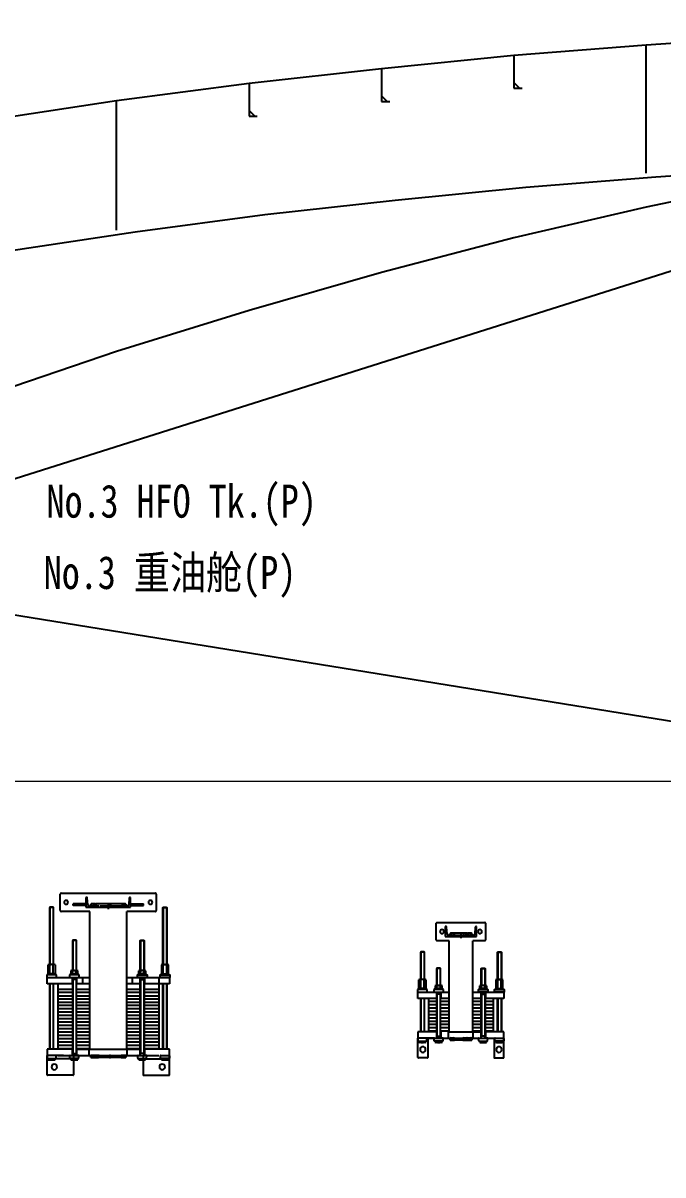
# Model space of a CAD drawing. Header units: millimetres. Extents: x -1838618 to -1600818, y -1770412 to -1553248.
# Drawn here: x -1806411 to -1802545, y -1678324 to -1671363 of the extents above; entities that cross this region are included whole.
import ezdxf

# ---------------------------------------------------------------- set-up
doc = ezdxf.new("R2010")
doc.units = ezdxf.units.MM
doc.header["$LTSCALE"] = 100
doc.linetypes.add('ACAD_ISO04W100', pattern=[30, 24, -3, 0, -3])
doc.linetypes.add('DASHED', pattern=[0.75, 0.5, -0.25])
for name, color, linetype in [('11', 7, 'Continuous'), ('401texte', 4, 'Continuous'), ('412equipment', 6, 'Continuous')]:
    doc.layers.add(name, color=color, linetype=linetype)
doc.styles.add('ROMANT', font='', dxfattribs={"width": 0.8})
doc.styles.get('ROMANT').set_extended_font_data('SimSun')

# ---------------------------------------------------------------- blocks, each defined once
blk = doc.blocks.new('M15-MFM8')
at = {"color": 9, "linetype": 'Continuous'}
for p, q in [((1630, 352.6), (1631.9, 354.5)), ((1630, 332.4), (1630, 352.6)), ((1630, 352.6), (1977.7, 352.6)), ((1631.9, 330.5), (1631.9, 354.5)), ((1631.9, 354.5), (1977.7, 354.5)), ((2093, 354.5), (2488, 354.5)), ((2093, 352.6), (2488, 352.6)), ((1631.9, 330.5), (1630, 332.4)), ((1630, 332.4), (1977.7, 332.4)), ((1977.7, 330.5), (1631.9, 330.5)), ((2093, 332.4), (2488, 332.4)), ((2488, 330.5), (2093, 330.5)), ((1830, 215.1), (1831.9, 217)), ((1830, 194.9), (1830, 215.1)), ((1830, 215.1), (2013.7, 215.1)), ((1831.9, 193), (1831.9, 217)), ((1831.9, 217), (2013.7, 217)), ((2066.7, 217), (2514, 217)), ((2066.7, 215.1), (2514, 215.1)), ((1830, 194.9), (2013.7, 194.9)), ((1831.9, 193), (1830, 194.9)), ((2013.7, 193), (1831.9, 193)), ((2066.7, 194.9), (2514, 194.9)), ((2514, 193), (2066.7, 193)), ((1831.9, -193), (1830, -194.9)), ((1830, -194.9), (2013.7, -194.9)), ((1830, -194.9), (1830, -215.1)), ((1831.9, -193), (1831.9, -217)), ((2013.7, -193), (1831.9, -193)), ((2514, -193), (2066.7, -193)), ((2066.7, -194.9), (2514, -194.9)), ((1830, -215.1), (2013.7, -215.1)), ((1830, -215.1), (1831.9, -217)), ((1831.9, -217), (2013.7, -217)), ((2066.7, -215.1), (2514, -215.1)), ((2066.7, -217), (2514, -217)), ((1631.9, -330.5), (1630, -332.4)), ((1630, -332.4), (1977.7, -332.4)), ((1630, -332.4), (1630, -352.6)), ((1977.7, -330.5), (1631.9, -330.5)), ((1631.9, -330.5), (1631.9, -354.5)), ((2488, -330.5), (2093, -330.5)), ((2093, -332.4), (2488, -332.4)), ((1630, -352.6), (1977.7, -352.6)), ((1630, -352.6), (1631.9, -354.5)), ((1631.9, -354.5), (1977.7, -354.5)), ((2093, -352.6), (2488, -352.6)), ((2093, -354.5), (2488, -354.5))]:
    blk.add_line(p, q, dxfattribs=at)
at = {"color": 9}
for p, q in [((1977.7, 326.9), (1977.7, 358.1)), ((2031.3, 363.3), (1979.1, 363.3)), ((2031.3, 352.9), (1979.1, 352.9)), ((2032.7, 320.5), (2032.7, 364.5)), ((2032.7, 364.5), (2036.7, 364.5)), ((2032.7, 326.9), (2032.7, 358.1)), ((2036.7, 369.5), (2038.7, 371.5)), ((2036.7, 315.5), (2036.7, 369.5)), ((2036.7, 320.5), (2036.7, 364.5)), ((2038.7, 313.5), (2038.7, 371.5)), ((2038.7, 371.5), (2054.4, 371.5)), ((2054.4, 371.5), (2054.4, 368.5)), ((2054.4, 368.5), (2054.7, 368.5)), ((2054.7, 111.5), (2054.7, 370)), ((2054.7, 370), (2093, 370)), ((2054.7, 368.5), (2054.7, 316.5)), ((2093, 370), (2093, 217)), ((2526, 370), (2488, 370)), ((2488, 370), (2488, 217)), ((2643, 370), (2526, 370)), ((2526, 317.1), (2526, 367.9)), ((2528.1, 369.9), (2542.6, 369.2)), ((2544.5, 367.2), (2544.5, 317.8)), ((2544.5, 363.3), (2552.1, 363.3)), ((2544.5, 352.9), (2552.1, 352.9)), ((2553.5, 326.9), (2553.5, 358.1)), ((2646, 213), (2646, 367)), ((1546, -70), (1546, 285)), ((1551, 290), (1651, 290)), ((1656, 285), (1656, 111.5)), ((2031.3, 332.1), (1979.1, 332.1)), ((1979.1, 321.7), (2031.3, 321.7)), ((2036.7, 320.5), (2032.7, 320.5)), ((2038.7, 313.5), (2036.7, 315.5)), ((2054.4, 313.5), (2038.7, 313.5)), ((2054.7, 316.5), (2054.4, 316.5)), ((2054.4, 316.5), (2054.4, 313.5)), ((2054.7, 305), (2488, 305)), ((2185.4, 305), (2185.4, 217)), ((2205.4, 305), (2205.4, 217)), ((2205.4, 305), (2205.4, 217)), ((2225.4, 305), (2225.4, 217)), ((2225.4, 305), (2225.4, 217)), ((2245.4, 305), (2245.4, 217)), ((2265.4, 305), (2265.4, 217)), ((2285.4, 305), (2285.4, 217)), ((2305.4, 305), (2305.4, 217)), ((2325.4, 305), (2325.4, 217)), ((2345.4, 305), (2345.4, 217)), ((2365.4, 305), (2365.4, 217)), ((2385.4, 305), (2385.4, 217)), ((2405.4, 305), (2405.4, 217)), ((2425.4, 305), (2425.4, 217)), ((2445.4, 305), (2445.4, 217)), ((2465.4, 305), (2465.4, 217)), ((2485.4, 305), (2485.4, 217)), ((2526, -305), (2526, 305)), ((2542.6, 315.8), (2528.1, 315.1)), ((2544.5, 332.1), (2552.1, 332.1)), ((2552.1, 321.7), (2544.5, 321.7)), ((2546, 210), (2546, 321.7)), ((2596, 343), (2596, 343)), ((2596, 309), (2596, 309)), ((1601, 267), (1601, 267)), ((1601, 243), (1601, 243)), ((1621, 212.5), (1611, 212.5)), ((1611, 135), (1611, 212.5)), ((1621, 135), (1621, 212.5)), ((2013.7, 220.6), (2013.7, 189.4)), ((2015.1, 225.8), (2031.3, 225.8)), ((2031.3, 215.4), (2015.1, 215.4)), ((2032.7, 183), (2032.7, 227)), ((2032.7, 227), (2036.7, 227)), ((2032.7, 220.6), (2032.7, 189.4)), ((2036.7, 232), (2038.7, 234)), ((2036.7, 178), (2036.7, 232)), ((2036.7, 183), (2036.7, 227)), ((2038.7, 176), (2038.7, 234)), ((2038.7, 234), (2054.4, 234)), ((2054.4, 234), (2054.4, 231)), ((2054.4, 231), (2054.7, 231)), ((2054.7, 231), (2054.7, 179)), ((2054.7, 218.5), (2093, 218.5)), ((2066.7, 191.5), (2066.7, 218.5)), ((2488, 218.5), (2526, 218.5)), ((2514, 218.5), (2514, 191.5)), ((2524.5, 216.5), (2516, 216.5)), ((2526, 230.4), (2526, 218)), ((2526, 210), (2643, 210)), ((2542.6, 231.7), (2528.1, 232.4)), ((2544.5, 180.3), (2544.5, 229.7)), ((2544.5, 225.8), (2552.1, 225.8)), ((2544.5, 215.4), (2552.1, 215.4)), ((2553.5, 189.4), (2553.5, 220.6)), ((1621, 140), (1611, 140)), ((2031.3, 194.6), (2015.1, 194.6)), ((2031.3, 184.2), (2015.1, 184.2)), ((2036.7, 183), (2032.7, 183)), ((2038.7, 176), (2036.7, 178)), ((2054.4, 176), (2038.7, 176)), ((2054.7, 179), (2054.4, 179)), ((2054.4, 179), (2054.4, 176)), ((2054.7, 191.5), (2093, 191.5)), ((2054.7, 145), (2093, 145)), ((2093, 193), (2093, 111.5)), ((2185.4, 193), (2185.4, 111.5)), ((2205.4, 193), (2205.4, 111.5)), ((2205.4, 193), (2205.4, 111.5)), ((2225.4, 193), (2225.4, 111.5)), ((2225.4, 193), (2225.4, 111.5)), ((2245.4, 193), (2245.4, 111.5)), ((2265.4, 193), (2265.4, 111.5)), ((2285.4, 193), (2285.4, 111.5)), ((2305.4, 193), (2305.4, 111.5)), ((2325.4, 193), (2325.4, 111.5)), ((2345.4, 193), (2345.4, 111.5)), ((2365.4, 193), (2365.4, 111.5)), ((2385.4, 193), (2385.4, 111.5)), ((2405.4, 193), (2405.4, 111.5)), ((2425.4, 193), (2425.4, 111.5)), ((2445.4, 193), (2445.4, 111.5)), ((2465.4, 193), (2465.4, 111.5)), ((2485.4, 193), (2485.4, 111.5)), ((2488, 115), (2488, 193)), ((2488, 191.5), (2526, 191.5)), ((2524.5, 193.5), (2516, 193.5)), ((2526, 179.6), (2526, 192)), ((2542.6, 178.3), (2528.1, 177.6)), ((2544.5, 194.6), (2552.1, 194.6)), ((2552.1, 184.2), (2544.5, 184.2)), ((1631, 135), (1571, 135)), ((1571, 135), (1571, 131.6)), ((1575.7, 126.6), (1614.6, 124.1)), ((1611, 102.4), (1611, 81.6)), ((1611, 78.5), (1611, -75.4)), ((1611.9, 105.9), (1623.1, 105.9)), ((1623.1, 98.9), (1611.9, 98.9)), ((1623.1, 85.1), (1611.9, 85.1)), ((1624, 114.1), (1624, -49.2)), ((1624, 102.4), (1624, 81.6)), ((1631, -70), (1631, 135)), ((2488, 111.5), (1656, 111.5)), ((2488, -193), (2488, 115)), ((2526, 115), (2488, 115)), ((2526, 102.4), (2526, 81.6)), ((2526.9, 105.9), (2538.1, 105.9)), ((2538.1, 98.9), (2526.9, 98.9)), ((2538.1, 85.1), (2526.9, 85.1)), ((2539, 102.4), (2539, 81.6)), ((2539, 81.6), (2539, -75.4)), ((1604, 0), (1641.5, 0)), ((1611.9, 13.9), (1623.1, 13.9)), ((1623.1, 6.9), (1611.9, 6.9)), ((2526.9, 13.9), (2538.1, 13.9)), ((2538.1, 6.9), (2526.9, 6.9)), ((1624, -54.6), (1624, -75.4)), ((1631, -135), (1631, -18.5)), ((2488, -111.5), (2488, -18.5)), ((2526, -54.6), (2526, -75.4)), ((1546, -285), (1546, -70)), ((1571, -131.6), (1571, -135)), ((1571, -135), (1631, -135)), ((1614.6, -124.1), (1575.7, -126.6)), ((1611, -81.6), (1611, -102.4)), ((1611, -135), (1611, -212.5)), ((1623.1, -71.9), (1611.9, -71.9)), ((1623.1, -78.9), (1611.9, -78.9)), ((1623.1, -85.1), (1611.9, -85.1)), ((1623.1, -98.9), (1611.9, -98.9)), ((1623.1, -105.9), (1611.9, -105.9)), ((1621, -135), (1621, -212.5)), ((1624, -81.6), (1624, -114.1)), ((2488, -111.5), (1656, -111.5)), ((1656, -111.5), (1656, -285)), ((2054.7, -370), (2054.7, -111.5)), ((2093, -111.5), (2093, -193)), ((2185.4, -111.5), (2185.4, -193)), ((2205.4, -111.5), (2205.4, -193)), ((2205.4, -111.5), (2205.4, -193)), ((2225.4, -111.5), (2225.4, -193)), ((2225.4, -111.5), (2225.4, -193)), ((2245.4, -111.5), (2245.4, -193)), ((2265.4, -111.5), (2265.4, -193)), ((2285.4, -111.5), (2285.4, -193)), ((2305.4, -111.5), (2305.4, -193)), ((2325.4, -111.5), (2325.4, -193)), ((2345.4, -111.5), (2345.4, -193)), ((2365.4, -111.5), (2365.4, -193)), ((2385.4, -111.5), (2385.4, -193)), ((2405.4, -111.5), (2405.4, -193)), ((2425.4, -111.5), (2425.4, -193)), ((2445.4, -111.5), (2445.4, -193)), ((2465.4, -111.5), (2465.4, -193)), ((2485.4, -111.5), (2485.4, -193)), ((2526, -115), (2488, -115)), ((2526, -81.6), (2526, -102.4)), ((2538.1, -71.9), (2526.9, -71.9)), ((2538.1, -78.9), (2526.9, -78.9)), ((2538.1, -85.1), (2526.9, -85.1)), ((2538.1, -98.9), (2526.9, -98.9)), ((2538.1, -105.9), (2526.9, -105.9)), ((2539, -81.6), (2539, -102.4)), ((1621, -140), (1611, -140)), ((2013.7, -220.6), (2013.7, -189.4)), ((2031.3, -184.2), (2015.1, -184.2)), ((2031.3, -194.6), (2015.1, -194.6)), ((2036.7, -183), (2032.7, -183)), ((2032.7, -183), (2032.7, -227)), ((2032.7, -220.6), (2032.7, -189.4)), ((2038.7, -176), (2036.7, -178)), ((2036.7, -178), (2036.7, -232)), ((2036.7, -183), (2036.7, -227)), ((2038.7, -176), (2038.7, -234)), ((2054.4, -176), (2038.7, -176)), ((2054.4, -179), (2054.4, -176)), ((2054.7, -179), (2054.4, -179)), ((2054.7, -155), (2093, -155)), ((2054.7, -231), (2054.7, -179)), ((2054.7, -191.5), (2093, -191.5)), ((2066.7, -191.5), (2066.7, -218.5)), ((2488, -191.5), (2526, -191.5)), ((2514, -218.5), (2514, -191.5)), ((2524.5, -193.5), (2516, -193.5)), ((2526, -179.6), (2526, -192)), ((2542.6, -178.3), (2528.1, -177.6)), ((2544.5, -180.3), (2544.5, -229.7)), ((2552.1, -184.2), (2544.5, -184.2)), ((2544.5, -194.6), (2552.1, -194.6)), ((2553.5, -189.4), (2553.5, -220.6)), ((1601, -243), (1601, -243)), ((1601, -267), (1601, -267)), ((1621, -212.5), (1611, -212.5)), ((2031.3, -215.4), (2015.1, -215.4)), ((2015.1, -225.8), (2031.3, -225.8)), ((2032.7, -227), (2036.7, -227)), ((2036.7, -232), (2038.7, -234)), ((2038.7, -234), (2054.4, -234)), ((2054.4, -234), (2054.4, -231)), ((2054.4, -231), (2054.7, -231)), ((2054.7, -218.5), (2093, -218.5)), ((2093, -217), (2093, -370)), ((2185.4, -217), (2185.4, -305)), ((2205.4, -217), (2205.4, -305)), ((2205.4, -217), (2205.4, -305)), ((2225.4, -217), (2225.4, -305)), ((2225.4, -217), (2225.4, -305)), ((2245.4, -217), (2245.4, -305)), ((2265.4, -217), (2265.4, -305)), ((2285.4, -217), (2285.4, -305)), ((2305.4, -217), (2305.4, -305)), ((2325.4, -217), (2325.4, -305)), ((2345.4, -217), (2345.4, -305)), ((2365.4, -217), (2365.4, -305)), ((2385.4, -217), (2385.4, -305)), ((2405.4, -217), (2405.4, -305)), ((2425.4, -217), (2425.4, -305)), ((2445.4, -217), (2445.4, -305)), ((2465.4, -217), (2465.4, -305)), ((2485.4, -217), (2485.4, -305)), ((2488, -217), (2488, -370)), ((2488, -218.5), (2526, -218.5)), ((2524.5, -216.5), (2516, -216.5)), ((2526, -210), (2643, -210)), ((2526, -230.4), (2526, -218)), ((2526, -270), (2526, -370)), ((2542.6, -231.7), (2528.1, -232.4)), ((2544.5, -215.4), (2552.1, -215.4)), ((2544.5, -225.8), (2552.1, -225.8)), ((2546, -210), (2546, -321.7)), ((2646, -213), (2646, -367)), ((1651, -290), (1551, -290)), ((1977.7, -326.9), (1977.7, -358.1)), ((1979.1, -321.7), (2031.3, -321.7)), ((2031.3, -332.1), (1979.1, -332.1)), ((2036.7, -320.5), (2032.7, -320.5)), ((2032.7, -320.5), (2032.7, -364.5)), ((2032.7, -326.9), (2032.7, -358.1)), ((2038.7, -313.5), (2036.7, -315.5)), ((2036.7, -315.5), (2036.7, -369.5)), ((2036.7, -320.5), (2036.7, -364.5)), ((2038.7, -313.5), (2038.7, -371.5)), ((2054.4, -313.5), (2038.7, -313.5)), ((2054.4, -316.5), (2054.4, -313.5)), ((2054.7, -316.5), (2054.4, -316.5)), ((2054.7, -368.5), (2054.7, -316.5)), ((2093, -305), (2488, -305)), ((2526, -317.1), (2526, -367.9)), ((2542.6, -315.8), (2528.1, -315.1)), ((2544.5, -367.2), (2544.5, -317.8)), ((2552.1, -321.7), (2544.5, -321.7)), ((2544.5, -332.1), (2552.1, -332.1)), ((2553.5, -326.9), (2553.5, -358.1)), ((2596, -309), (2596, -309)), ((2596, -343), (2596, -343)), ((2031.3, -352.9), (1979.1, -352.9)), ((2031.3, -363.3), (1979.1, -363.3)), ((2032.7, -364.5), (2036.7, -364.5)), ((2036.7, -369.5), (2038.7, -371.5)), ((2038.7, -371.5), (2054.4, -371.5)), ((2054.4, -371.5), (2054.4, -368.5)), ((2054.4, -368.5), (2054.7, -368.5)), ((2093, -370), (2054.7, -370)), ((2488, -370), (2526, -370)), ((2643, -370), (2526, -370)), ((2528.1, -369.9), (2542.6, -369.2)), ((2544.5, -352.9), (2552.1, -352.9)), ((2544.5, -363.3), (2552.1, -363.3))]:
    blk.add_line(p, q, dxfattribs=at)
at = {"color": 9, "lineweight": -3}
for p, q in [((2125.4, 217), (2125.4, 305)), ((2145.4, 305), (2145.4, 217)), ((2165.4, 217), (2165.4, 305)), ((2125.4, 111.5), (2125.4, 193)), ((2145.4, 193), (2145.4, 111.5)), ((2165.4, 111.5), (2165.4, 193)), ((2125.4, -193), (2125.4, -111.5)), ((2145.4, -111.5), (2145.4, -193)), ((2165.4, -193), (2165.4, -111.5)), ((2125.4, -305), (2125.4, -217)), ((2145.4, -217), (2145.4, -305)), ((2165.4, -305), (2165.4, -217))]:
    blk.add_line(p, q, dxfattribs=at)
at = {"color": 9}
for centre, radius, start, end in [((1988.1, 358.1), 10.4, 149.98409, 210.01591), ((2017.2, 342.5), 39.5, 164.73532, 195.26468), ((2022.3, 358.1), 10.4, 329.98409, 30.01591), ((1993.2, 342.5), 39.5, 344.73532, 15.26468), ((2528, 367.9), 2, 87.37987, 180.00002), ((2542.5, 367.2), 2, 0.00003, 87.37987), ((2543.1, 358.1), 10.4, 329.98409, 30.01591), ((2514, 342.5), 39.5, 344.73532, 15.26468), ((2643, 367), 3, 359.99996, 90.00004), ((1551, 285), 5, 89.99996, 180.00004), ((1651, 285), 5, 359.99996, 90.00004), ((1988.1, 326.9), 10.4, 149.98409, 210.01591), ((2022.3, 326.9), 10.4, 329.98409, 30.01591), ((2528, 317.1), 2, 179.99998, 272.62013), ((2542.5, 317.8), 2, 272.62013, 359.99997), ((2543.1, 326.9), 10.4, 329.98409, 30.01591), ((2596, 326), 17, 90, 270), ((2596, 326), 17, 270, 90), ((1601, 255), 12, 90, 270), ((1601, 255), 12, 270, 90), ((2024.1, 220.6), 10.4, 149.98409, 210.01591), ((2053.2, 205), 39.5, 164.73532, 195.26468), ((2022.3, 220.6), 10.4, 329.98409, 30.01591), ((1993.2, 205), 39.5, 344.73532, 15.26468), ((2516, 214.5), 2, 89.99996, 180.00004), ((2524.5, 218), 1.5, 269.99996, 0.00004), ((2528, 230.4), 2, 87.37987, 180.00002), ((2542.5, 229.7), 2, 0.00003, 87.37987), ((2543.1, 220.6), 10.4, 329.98409, 30.01591), ((2514, 205), 39.5, 344.73532, 15.26468), ((2643, 213), 3, 269.99996, 0.00004), ((2024.1, 189.4), 10.4, 149.98409, 210.01591), ((2022.3, 189.4), 10.4, 329.98409, 30.01591), ((2516, 195.5), 2, 179.99996, 270.00004), ((2524.5, 192), 1.5, 359.99996, 90.00004), ((2528, 179.6), 2, 179.99998, 272.62013), ((2542.5, 180.3), 2, 272.62013, 359.99997), ((2543.1, 189.4), 10.4, 329.98409, 30.01591), ((1576, 131.6), 5, 180, 266.4), ((1617.9, 102.4), 6.93, 149.98409, 210.01591), ((1637.3, 92), 26.3, 164.73532, 195.26468), ((1617.9, 81.6), 6.93, 149.98408, 206.63201), ((1614, 114.2), 10, 0, 86.4), ((1617.1, 102.4), 6.93, 329.98409, 30.01591), ((1597.7, 92), 26.3, 344.73532, 15.26468), ((1617.1, 81.6), 6.93, 333.368, 30.01593), ((2532.9, 102.4), 6.93, 149.98409, 210.01591), ((2552.3, 92), 26.3, 164.73532, 195.26468), ((2532.9, 81.6), 6.93, 149.98408, 206.63201), ((2532.1, 102.4), 6.93, 329.98409, 30.01591), ((2512.7, 92), 26.3, 344.73532, 15.26468), ((2532.1, 81.6), 6.93, 333.368, 30.01593), ((1617.9, 10.4), 6.93, 149.98409, 210.01591), ((1617.1, 10.4), 6.93, 329.98409, 30.01591), ((2532.9, 10.4), 6.93, 149.98409, 210.01591), ((2532.1, 10.4), 6.93, 329.98409, 30.01591), ((1637.3, -65), 26.3, 164.73532, 195.26468), ((1597.7, -65), 26.3, 344.73532, 15.26468), ((2552.3, -65), 26.3, 164.73532, 195.26468), ((2512.7, -65), 26.3, 344.73532, 15.26468), ((1576, -131.6), 5, 93.59999, 179.99999), ((1617.9, -75.4), 6.93, 149.98409, 210.01591), ((1617.9, -81.6), 6.93, 153.36799, 210.01592), ((1637.3, -92), 26.3, 164.73532, 195.26468), ((1617.9, -102.4), 6.93, 149.98409, 210.01591), ((1614, -114.2), 10, 273.6, 360), ((1617.1, -75.4), 6.93, 329.98409, 30.01591), ((1617.1, -81.6), 6.93, 329.98407, 26.632), ((1597.7, -92), 26.3, 344.73532, 15.26468), ((1617.1, -102.4), 6.93, 329.98409, 30.01591), ((2532.9, -75.4), 6.93, 149.98409, 210.01591), ((2532.9, -81.6), 6.93, 153.36799, 210.01592), ((2552.3, -92), 26.3, 164.73532, 195.26468), ((2532.9, -102.4), 6.93, 149.98409, 210.01591), ((2532.1, -75.4), 6.93, 329.98409, 30.01591), ((2532.1, -81.6), 6.93, 329.98407, 26.632), ((2512.7, -92), 26.3, 344.73532, 15.26468), ((2532.1, -102.4), 6.93, 329.98409, 30.01591), ((2024.1, -189.4), 10.4, 149.98409, 210.01591), ((2053.2, -205), 39.5, 164.73532, 195.26468), ((2022.3, -189.4), 10.4, 329.98409, 30.01591), ((1993.2, -205), 39.5, 344.73532, 15.26468), ((2516, -195.5), 2, 89.99996, 180.00004), ((2524.5, -192), 1.5, 269.99996, 0.00004), ((2528, -179.6), 2, 87.37987, 180.00002), ((2542.5, -180.3), 2, 0.00003, 87.37987), ((2543.1, -189.4), 10.4, 329.98409, 30.01591), ((2514, -205), 39.5, 344.73532, 15.26468), ((1601, -255), 12, 90, 270), ((1601, -255), 12, 270, 90), ((2024.1, -220.6), 10.4, 149.98409, 210.01591), ((2022.3, -220.6), 10.4, 329.98409, 30.01591), ((2516, -214.5), 2, 179.99996, 270.00004), ((2524.5, -218), 1.5, 359.99996, 90.00004), ((2528, -230.4), 2, 179.99998, 272.62013), ((2542.5, -229.7), 2, 272.62013, 359.99997), ((2543.1, -220.6), 10.4, 329.98409, 30.01591), ((2643, -213), 3, 359.99996, 90.00004), ((1551, -285), 5, 179.99996, 270.00004), ((1651, -285), 5, 269.99996, 0.00004), ((1988.1, -326.9), 10.4, 149.98409, 210.01591), ((2017.2, -342.5), 39.5, 164.73532, 195.26468), ((2022.3, -326.9), 10.4, 329.98409, 30.01591), ((1993.2, -342.5), 39.5, 344.73532, 15.26468), ((2528, -317.1), 2, 87.37987, 180.00002), ((2542.5, -317.8), 2, 0.00003, 87.37987), ((2543.1, -326.9), 10.4, 329.98409, 30.01591), ((2514, -342.5), 39.5, 344.73532, 15.26468), ((2596, -326), 17, 90, 270), ((2596, -326), 17, 270, 90), ((1988.1, -358.1), 10.4, 149.98409, 210.01591), ((2022.3, -358.1), 10.4, 329.98409, 30.01591), ((2528, -367.9), 2, 179.99998, 272.62013), ((2542.5, -367.2), 2, 272.62013, 359.99997), ((2543.1, -358.1), 10.4, 329.98409, 30.01591), ((2643, -367), 3, 269.99996, 0.00004)]:
    blk.add_arc(centre, radius, start, end, dxfattribs=at)
blk = doc.blocks.new('A$C2E0E3012')
at = {"color": 9, "lineweight": -3}
for p, q in [((-708, 274, 590), (-708, 328.1, 590)), ((-705, 331.1, 590), (-588, 331.1, 590)), ((-658, 284.1, 590), (-658, 284.1, 590)), ((-615.5, 288, 590), (-615.5, 319.2, 590)), ((-606.5, 324.4, 590), (-614.1, 324.4, 590)), ((-606.5, 314, 590), (-614.1, 314, 590)), ((-606.5, 293.2, 590), (-614.1, 293.2, 590)), ((-614.1, 282.8, 590), (-606.5, 282.8, 590)), ((-608, 271.1, 590), (-608, 282.8, 590)), ((-606.5, 328.3, 590), (-606.5, 278.8, 590)), ((-590.1, 331, 590), (-604.6, 330.3, 590)), ((-588, 231.1, 590), (-588, 331.1, 590)), ((-550, 331.1, 590), (-588, 331.1, 590)), ((-588, 278.2, 590), (-588, 329, 590)), ((-588, 282, 590), (-588, -189, 590)), ((-550, 217.6, 590), (-550, 331.1, 590)), ((-350, 315.6, 590), (-550, 315.6, 590)), ((-350, 313.7, 590), (-550, 313.7, 590)), ((-350, 293.5, 590), (-550, 293.5, 590)), ((-550, 291.6, 590), (-350, 291.6, 590)), ((-350, 217.6, 590), (-350, 331.1, 590)), ((-350, 331.1, 590), (-311.7, 331.1, 590)), ((-311.7, 331.1, 590), (-311.7, 142.1, 590)), ((-311.7, 329.6, 590), (-311.7, 277.6, 590)), ((-311.4, 329.6, 590), (-311.7, 329.6, 590)), ((-295.7, 332.6, 590), (-311.4, 332.6, 590)), ((-311.4, 332.6, 590), (-311.4, 329.6, 590)), ((-295.7, 274.6, 590), (-295.7, 332.6, 590)), ((-293.7, 330.6, 590), (-295.7, 332.6, 590)), ((-293.7, 276.6, 590), (-293.7, 330.6, 590)), ((-293.7, 281.6, 590), (-293.7, 325.6, 590)), ((-289.7, 325.6, 590), (-293.7, 325.6, 590)), ((-293.7, 281.6, 590), (-289.7, 281.6, 590)), ((-289.7, 281.6, 590), (-289.7, 325.6, 590)), ((-289.7, 288, 590), (-289.7, 319.2, 590)), ((-288.3, 324.4, 590), (-236.1, 324.4, 590)), ((-288.3, 314, 590), (-236.1, 314, 590)), ((-288.3, 293.2, 590), (-236.1, 293.2, 590)), ((-236.1, 282.8, 590), (-288.3, 282.8, 590)), ((-234.7, 288, 590), (-234.7, 319.2, 590)), ((-68.9, 315.6, 590), (-234.7, 315.6, 590)), ((-67, 313.7, 590), (-234.7, 313.7, 590)), ((-67, 293.5, 590), (-234.7, 293.5, 590)), ((-234.7, 291.6, 590), (-68.9, 291.6, 590)), ((-67, 313.7, 590), (-68.9, 315.6, 590)), ((-68.9, 291.6, 590), (-68.9, 315.6, 590)), ((-68.9, 291.6, 590), (-67, 293.5, 590)), ((-67, 293.5, 590), (-67, 313.7, 590)), ((-588, 271.1, 590), (-705, 271.1, 590)), ((-615.5, 190, 590), (-615.5, 221.2, 590)), ((-606.5, 226.4, 590), (-614.1, 226.4, 590)), ((-606.5, 216, 590), (-614.1, 216, 590)), ((-606.5, 180.8, 590), (-606.5, 230.3, 590)), ((-604.6, 276.8, 590), (-590.1, 276.2, 590)), ((-604.6, 232.3, 590), (-590.1, 233, 590)), ((-588, 231, 590), (-588, 218.6, 590)), ((-550, 219.1, 590), (-588, 219.1, 590)), ((-586.5, 217.1, 590), (-578, 217.1, 590)), ((-576, 219.1, 590), (-576, 192.1, 590)), ((-323.7, 217.6, 590), (-576, 217.6, 590)), ((-323.7, 215.7, 590), (-576, 215.7, 590)), ((-350, 266.1, 590), (-550, 266.1, 590)), ((-547.4, 217.6, 590), (-547.4, 266.1, 590)), ((-527.4, 217.6, 590), (-527.4, 266.1, 590)), ((-507.4, 217.6, 590), (-507.4, 266.1, 590)), ((-487.4, 217.6, 590), (-487.4, 266.1, 590)), ((-467.4, 217.6, 590), (-467.4, 266.1, 590)), ((-447.4, 217.6, 590), (-447.4, 266.1, 590)), ((-427.4, 217.6, 590), (-427.4, 266.1, 590)), ((-407.4, 217.6, 590), (-407.4, 266.1, 590)), ((-387.4, 217.6, 590), (-387.4, 266.1, 590)), ((-367.4, 217.6, 590), (-367.4, 266.1, 590)), ((-311.7, 219.1, 590), (-350, 219.1, 590)), ((-323.7, 192.1, 590), (-323.7, 219.1, 590)), ((-311.7, 277.6, 590), (-311.4, 277.6, 590)), ((-311.7, 231.6, 590), (-311.7, 179.6, 590)), ((-311.4, 231.6, 590), (-311.7, 231.6, 590)), ((-311.4, 277.6, 590), (-311.4, 274.6, 590)), ((-311.4, 274.6, 590), (-295.7, 274.6, 590)), ((-295.7, 234.6, 590), (-311.4, 234.6, 590)), ((-311.4, 234.6, 590), (-311.4, 231.6, 590)), ((-295.7, 274.6, 590), (-293.7, 276.6, 590)), ((-295.7, 176.6, 590), (-295.7, 234.6, 590)), ((-293.7, 232.6, 590), (-295.7, 234.6, 590)), ((-293.7, 178.6, 590), (-293.7, 232.6, 590)), ((-293.7, 183.6, 590), (-293.7, 227.6, 590)), ((-289.7, 227.6, 590), (-293.7, 227.6, 590)), ((-289.7, 183.6, 590), (-289.7, 227.6, 590)), ((-289.7, 221.2, 590), (-289.7, 190, 590)), ((-272.1, 226.4, 590), (-288.3, 226.4, 590)), ((-288.3, 216, 590), (-272.1, 216, 590)), ((-270.7, 221.2, 590), (-270.7, 190, 590)), ((-168.9, 217.6, 590), (-270.7, 217.6, 590)), ((-167, 215.7, 590), (-270.7, 215.7, 590)), ((-168.9, 193.6, 590), (-168.9, 217.6, 590)), ((-167, 215.7, 590), (-168.9, 217.6, 590)), ((-167, 195.5, 590), (-167, 215.7, 590)), ((0, 142.1, 590), (0, 215.6, 590)), ((5, 220.6, 590), (105, 220.6, 590)), ((110, 215.6, 590), (110, -73.5, 590)), ((-606.5, 195.2, 590), (-614.1, 195.2, 590)), ((-614.1, 184.8, 590), (-606.5, 184.8, 590)), ((-604.6, 178.8, 590), (-590.1, 178.2, 590)), ((-588, 180.2, 590), (-588, 192.6, 590)), ((-550, 192.1, 590), (-588, 192.1, 590)), ((-588, 145.6, 590), (-550, 145.6, 590)), ((-586.5, 194.1, 590), (-578, 194.1, 590)), ((-323.7, 195.5, 590), (-576, 195.5, 590)), ((-576, 193.6, 590), (-323.7, 193.6, 590)), ((-550, 144.5, 590), (-550, -8.5, 590)), ((-550, 142.1, 590), (0, 142.1, 590)), ((-547.4, 142.1, 590), (-547.4, 193.6, 590)), ((-527.4, 142.1, 590), (-527.4, 193.6, 590)), ((-507.4, 142.1, 590), (-507.4, 193.6, 590)), ((-487.4, 142.1, 590), (-487.4, 193.6, 590)), ((-467.4, 142.1, 590), (-467.4, 193.6, 590)), ((-447.4, 142.1, 590), (-447.4, 193.6, 590)), ((-427.4, 142.1, 590), (-427.4, 193.6, 590)), ((-407.4, 142.1, 590), (-407.4, 193.6, 590)), ((-387.4, 142.1, 590), (-387.4, 193.6, 590)), ((-367.4, 142.1, 590), (-367.4, 193.6, 590)), ((-350, 142.1, 590), (-350, 193.6, 590)), ((-311.7, 192.1, 590), (-350, 192.1, 590)), ((-311.7, 179.6, 590), (-311.4, 179.6, 590)), ((-311.4, 179.6, 590), (-311.4, 176.6, 590)), ((-311.4, 176.6, 590), (-295.7, 176.6, 590)), ((-295.7, 176.6, 590), (-293.7, 178.6, 590)), ((-293.7, 183.6, 590), (-289.7, 183.6, 590)), ((-288.3, 195.2, 590), (-272.1, 195.2, 590)), ((-288.3, 184.8, 590), (-272.1, 184.8, 590)), ((-167, 195.5, 590), (-270.7, 195.5, 590)), ((-270.7, 193.6, 590), (-168.9, 193.6, 590)), ((-168.9, 193.6, 590), (-167, 195.5, 590)), ((85, 165.6, 590), (25, 165.6, 590)), ((25, 165.6, 590), (25, -23.5, 590)), ((32, 112.2, 590), (32, 144.8, 590)), ((41.4, 154.7, 590), (80.3, 157.2, 590)), ((55, 197.6, 590), (55, 197.6, 590)), ((55, 173.6, 590), (55, 173.6, 590)), ((85, 162.1, 590), (85, 165.6, 590)), ((-601, 112.2, 590), (-601, 133, 590)), ((-601, 36.1, 590), (-601, 112.4, 590)), ((-600.1, 136.4, 590), (-588.9, 136.4, 590)), ((-600.1, 129.5, 590), (-588.9, 129.5, 590)), ((-600.1, 115.6, 590), (-588.9, 115.6, 590)), ((-600.1, 109.4, 590), (-588.9, 109.4, 590)), ((-588, 112.2, 590), (-588, 133, 590)), ((-550, 93, 590), (-550, 0, 590)), ((52, 71, 590), (14.5, 71, 590)), ((25, 93, 590), (25, 0, 590)), ((32, -2.7, 590), (32, 112.2, 590)), ((32.9, 136.4, 590), (44.1, 136.4, 590)), ((32.9, 129.5, 590), (44.1, 129.5, 590)), ((32.9, 115.6, 590), (44.1, 115.6, 590)), ((32.9, 109.4, 590), (44.1, 109.4, 590)), ((45, 112.2, 590), (45, 133, 590)), ((45, 36.1, 590), (45, 112.2, 590)), ((-601, 9.1, 590), (-601, 29.9, 590)), ((-600.1, 53.4, 590), (-588.9, 53.4, 590)), ((-600.1, 39.6, 590), (-588.9, 39.6, 590)), ((-588.9, 32.6, 590), (-600.1, 32.6, 590)), ((-600.1, 26.4, 590), (-588.9, 26.4, 590)), ((-600.1, 12.6, 590), (-588.9, 12.6, 590)), ((-588.9, 5.6, 590), (-600.1, 5.6, 590)), ((-588, 36.1, 590), (-588, 56.9, 590)), ((-588, 9.1, 590), (-588, 29.9, 590)), ((-550, 0, 590), (0, 0, 590)), ((-547.4, -51.5, 590), (-547.4, 0, 590)), ((-527.4, -51.5, 590), (-527.4, 0, 590)), ((-507.4, -51.5, 590), (-507.4, 0, 590)), ((-487.4, -51.5, 590), (-487.4, 0, 590)), ((-467.4, -51.5, 590), (-467.4, 0, 590)), ((-447.4, -51.5, 590), (-447.4, 0, 590)), ((-427.4, -51.5, 590), (-427.4, 0, 590)), ((-407.4, -51.5, 590), (-407.4, 0, 590)), ((-387.4, -51.5, 590), (-387.4, 0, 590)), ((-367.4, -51.5, 590), (-367.4, 0, 590)), ((-350, -51.5, 590), (-350, 0, 590)), ((-311.7, 0, 590), (-311.7, -189, 590)), ((0, -73.5, 590), (0, 0, 590)), ((32, 36.1, 590), (32, 56.9, 590)), ((32, 9.1, 590), (32, 29.9, 590)), ((32.9, 53.4, 590), (44.1, 53.4, 590)), ((32.9, 39.6, 590), (44.1, 39.6, 590)), ((44.1, 32.6, 590), (32.9, 32.6, 590)), ((32.9, 26.4, 590), (44.1, 26.4, 590)), ((32.9, 12.6, 590), (44.1, 12.6, 590)), ((44.1, 5.6, 590), (32.9, 5.6, 590)), ((45, 9.1, 590), (45, 29.9, 590)), ((-615.5, -47.9, 590), (-615.5, -79.1, 590)), ((-614.1, -42.7, 590), (-606.5, -42.7, 590)), ((-606.5, -53.1, 590), (-614.1, -53.1, 590)), ((-606.5, -38.8, 590), (-606.5, -88.2, 590)), ((-604.6, -36.8, 590), (-590.1, -36.1, 590)), ((-588, -3.5, 590), (-550, -3.5, 590)), ((-588, -38.1, 590), (-588, -50.5, 590)), ((-550, -50, 590), (-588, -50, 590)), ((-586.5, -52, 590), (-578, -52, 590)), ((-576, -77, 590), (-576, -50, 590)), ((-576, -51.5, 590), (-323.7, -51.5, 590)), ((-323.7, -53.4, 590), (-576, -53.4, 590)), ((-550, -8.5, 590), (-550, -51.5, 590)), ((-311.7, -50, 590), (-350, -50, 590)), ((-323.7, -50, 590), (-323.7, -77, 590)), ((-311.7, -89.5, 590), (-311.7, -37.5, 590)), ((-311.7, -37.5, 590), (-311.4, -37.5, 590)), ((-311.4, -37.5, 590), (-311.4, -34.5, 590)), ((-311.4, -34.5, 590), (-295.7, -34.5, 590)), ((-295.7, -34.5, 590), (-295.7, -92.5, 590)), ((-295.7, -34.5, 590), (-293.7, -36.5, 590)), ((-293.7, -36.5, 590), (-293.7, -90.5, 590)), ((-293.7, -41.5, 590), (-293.7, -85.5, 590)), ((-293.7, -41.5, 590), (-289.7, -41.5, 590)), ((-289.7, -41.5, 590), (-289.7, -85.5, 590)), ((-289.7, -79.1, 590), (-289.7, -47.9, 590)), ((-288.3, -42.7, 590), (-272.1, -42.7, 590)), ((-288.3, -53.1, 590), (-272.1, -53.1, 590)), ((-270.7, -79.1, 590), (-270.7, -47.9, 590)), ((-270.7, -51.5, 590), (-168.9, -51.5, 590)), ((-167, -53.4, 590), (-270.7, -53.4, 590)), ((-168.9, -51.5, 590), (-167, -53.4, 590)), ((-168.9, -51.5, 590), (-168.9, -75.5, 590)), ((-167, -53.4, 590), (-167, -73.6, 590)), ((25, -23.5, 590), (85, -23.5, 590)), ((80.3, -15.1, 590), (41.4, -12.6, 590)), ((55, -31.5, 590), (55, -31.5, 590)), ((55, -55.5, 590), (55, -55.5, 590)), ((85, -23.5, 590), (85, -20.1, 590)), ((-708, -132, 590), (-708, -186, 590)), ((-588, -129, 590), (-705, -129, 590)), ((-606.5, -73.9, 590), (-614.1, -73.9, 590)), ((-606.5, -84.3, 590), (-614.1, -84.3, 590)), ((-608, -129, 590), (-608, -140.7, 590)), ((-606.5, -186.2, 590), (-606.5, -136.8, 590)), ((-604.6, -90.2, 590), (-590.1, -90.9, 590)), ((-604.6, -134.8, 590), (-590.1, -134.1, 590)), ((-588, -88.9, 590), (-588, -76.5, 590)), ((-550, -77, 590), (-588, -77, 590)), ((-588, -136.1, 590), (-588, -186.9, 590)), ((-586.5, -75, 590), (-578, -75, 590)), ((-323.7, -73.6, 590), (-576, -73.6, 590)), ((-323.7, -75.5, 590), (-576, -75.5, 590)), ((-550, -189, 590), (-550, -75.5, 590)), ((-350, -124, 590), (-550, -124, 590)), ((-547.4, -124, 590), (-547.4, -75.5, 590)), ((-527.4, -124, 590), (-527.4, -75.5, 590)), ((-507.4, -124, 590), (-507.4, -75.5, 590)), ((-487.4, -124, 590), (-487.4, -75.5, 590)), ((-467.4, -124, 590), (-467.4, -75.5, 590)), ((-447.4, -124, 590), (-447.4, -75.5, 590)), ((-427.4, -124, 590), (-427.4, -75.5, 590)), ((-407.4, -124, 590), (-407.4, -75.5, 590)), ((-387.4, -124, 590), (-387.4, -75.5, 590)), ((-367.4, -124, 590), (-367.4, -75.5, 590)), ((-350, -189, 590), (-350, -75.5, 590)), ((-311.7, -77, 590), (-350, -77, 590)), ((-311.4, -89.5, 590), (-311.7, -89.5, 590)), ((-311.7, -187.5, 590), (-311.7, -135.5, 590)), ((-311.7, -135.5, 590), (-311.4, -135.5, 590)), ((-311.4, -92.5, 590), (-311.4, -89.5, 590)), ((-295.7, -92.5, 590), (-311.4, -92.5, 590)), ((-311.4, -135.5, 590), (-311.4, -132.5, 590)), ((-311.4, -132.5, 590), (-295.7, -132.5, 590)), ((-293.7, -90.5, 590), (-295.7, -92.5, 590)), ((-295.7, -132.5, 590), (-295.7, -190.5, 590)), ((-295.7, -132.5, 590), (-293.7, -134.5, 590)), ((-289.7, -85.5, 590), (-293.7, -85.5, 590)), ((-293.7, -134.5, 590), (-293.7, -188.5, 590)), ((-288.3, -73.9, 590), (-272.1, -73.9, 590)), ((-272.1, -84.3, 590), (-288.3, -84.3, 590)), ((-167, -73.6, 590), (-270.7, -73.6, 590)), ((-168.9, -75.5, 590), (-270.7, -75.5, 590)), ((-167, -73.6, 590), (-168.9, -75.5, 590)), ((105, -78.5, 590), (5, -78.5, 590)), ((-705, -189, 590), (-588, -189, 590)), ((-658, -142, 590), (-658, -142, 590)), ((-615.5, -145.9, 590), (-615.5, -177.1, 590)), ((-614.1, -140.7, 590), (-606.5, -140.7, 590)), ((-606.5, -151.1, 590), (-614.1, -151.1, 590)), ((-606.5, -171.9, 590), (-614.1, -171.9, 590)), ((-606.5, -182.3, 590), (-614.1, -182.3, 590)), ((-590.1, -188.9, 590), (-604.6, -188.2, 590)), ((-588, -189, 590), (-550, -189, 590)), ((-550, -149.5, 590), (-350, -149.5, 590)), ((-350, -151.4, 590), (-550, -151.4, 590)), ((-350, -171.6, 590), (-550, -171.6, 590)), ((-350, -173.5, 590), (-550, -173.5, 590)), ((-311.7, -189, 590), (-350, -189, 590)), ((-311.4, -187.5, 590), (-311.7, -187.5, 590)), ((-311.4, -190.5, 590), (-311.4, -187.5, 590)), ((-295.7, -190.5, 590), (-311.4, -190.5, 590)), ((-293.7, -188.5, 590), (-295.7, -190.5, 590)), ((-293.7, -139.5, 590), (-293.7, -183.5, 590)), ((-293.7, -139.5, 590), (-289.7, -139.5, 590)), ((-289.7, -183.5, 590), (-293.7, -183.5, 590)), ((-289.7, -139.5, 590), (-289.7, -183.5, 590)), ((-289.7, -145.9, 590), (-289.7, -177.1, 590)), ((-236.1, -140.7, 590), (-288.3, -140.7, 590)), ((-288.3, -151.1, 590), (-236.1, -151.1, 590)), ((-288.3, -171.9, 590), (-236.1, -171.9, 590)), ((-288.3, -182.3, 590), (-236.1, -182.3, 590)), ((-234.7, -145.9, 590), (-234.7, -177.1, 590)), ((-234.7, -149.5, 590), (-68.9, -149.5, 590)), ((-67, -151.4, 590), (-234.7, -151.4, 590)), ((-67, -171.6, 590), (-234.7, -171.6, 590)), ((-68.9, -173.5, 590), (-234.7, -173.5, 590)), ((-68.9, -149.5, 590), (-68.9, -173.5, 590)), ((-68.9, -149.5, 590), (-67, -151.4, 590)), ((-67, -171.6, 590), (-68.9, -173.5, 590)), ((-67, -151.4, 590), (-67, -171.6, 590))]:
    blk.add_line(p, q, dxfattribs=at)
for centre, radius, start, end in [((-705, 328.1, 590), 3, 89.99996, 180.00004), ((-658, 301.1, 590), 17, 90, 270), ((-658, 301.1, 590), 17, 270, 90), ((-605.1, 319.2, 590), 10.4, 149.98409, 210.01591), ((-576, 303.6, 590), 39.5, 164.73532, 195.26468), ((-605.1, 288, 590), 10.4, 149.98409, 210.01591), ((-604.5, 328.3, 590), 2, 92.62013, 179.99997), ((-604.5, 278.8, 590), 2, 180.00003, 267.37987), ((-590, 329, 590), 2, 359.99998, 92.62013), ((-279.3, 319.2, 590), 10.4, 149.98409, 210.01591), ((-250.2, 303.6, 590), 39.5, 164.73532, 195.26468), ((-279.3, 288, 590), 10.4, 149.98409, 210.01591), ((-245.1, 319.2, 590), 10.4, 329.98409, 30.01591), ((-274.2, 303.6, 590), 39.5, 344.73532, 15.26468), ((-245.1, 288, 590), 10.4, 329.98409, 30.01591), ((-705, 274.1, 590), 3, 179.99996, 270.00004), ((-605.1, 221.2, 590), 10.4, 149.98409, 210.01591), ((-576, 205.6, 590), 39.5, 164.73532, 195.26468), ((-604.5, 230.3, 590), 2, 92.62013, 179.99997), ((-590, 278.2, 590), 2, 267.37987, 0.00002), ((-590, 231, 590), 2, 359.99998, 92.62013), ((-586.5, 218.6, 590), 1.5, 179.99996, 270.00004), ((-578, 215.1, 590), 2, 359.99996, 90.00004), ((-279.3, 221.2, 590), 10.4, 149.98409, 210.01591), ((-250.2, 205.6, 590), 39.5, 164.73532, 195.26468), ((-281.1, 221.2, 590), 10.4, 329.98409, 30.01591), ((-310.2, 205.6, 590), 39.5, 344.73532, 15.26468), ((5, 215.6, 590), 5, 89.99996, 180.00004), ((105, 215.6, 590), 5, 359.99996, 90.00004), ((-605.1, 190, 590), 10.4, 149.98409, 210.01591), ((-604.5, 180.8, 590), 2, 180.00003, 267.37987), ((-590, 180.2, 590), 2, 267.37987, 0.00002), ((-586.5, 192.6, 590), 1.5, 89.99996, 180.00004), ((-578, 196.1, 590), 2, 269.99996, 0.00004), ((-279.3, 190, 590), 10.4, 149.98409, 210.01591), ((-281.1, 190, 590), 10.4, 329.98409, 30.01591), ((42, 144.7, 590), 10, 93.6, 180), ((55, 185.6, 590), 12, 90, 270), ((55, 185.6, 590), 12, 270, 90), ((80, 162.1, 590), 5, 273.59999, 359.99999), ((-594.1, 133, 590), 6.93, 149.98409, 210.01591), ((-574.7, 122.6, 590), 26.3, 164.73532, 195.26468), ((-594.1, 112.2, 590), 6.93, 149.98407, 206.632), ((-594.9, 133, 590), 6.93, 329.98409, 30.01591), ((-614.3, 122.6, 590), 26.3, 344.73532, 15.26468), ((-594.9, 112.2, 590), 6.93, 333.36799, 30.01592), ((38.9, 133, 590), 6.93, 149.98409, 210.01591), ((58.3, 122.6, 590), 26.3, 164.73532, 195.26468), ((38.9, 112.2, 590), 6.93, 149.98407, 206.632), ((38.1, 133, 590), 6.93, 329.98409, 30.01591), ((18.7, 122.6, 590), 26.3, 344.73532, 15.26468), ((38.1, 112.2, 590), 6.93, 333.36799, 30.01592), ((-594.1, 56.9, 590), 6.93, 149.98409, 210.01591), ((-574.7, 46.5, 590), 26.3, 164.73532, 195.26468), ((-594.1, 36.1, 590), 6.93, 149.98409, 210.01591), ((-594.1, 29.9, 590), 6.93, 153.368, 210.01593), ((-574.7, 19.5, 590), 26.3, 164.73532, 195.26468), ((-594.1, 9.1, 590), 6.93, 149.98409, 210.01591), ((-594.9, 56.9, 590), 6.93, 329.98409, 30.01591), ((-614.3, 46.5, 590), 26.3, 344.73532, 15.26468), ((-594.9, 36.1, 590), 6.93, 329.98409, 30.01591), ((-594.9, 29.9, 590), 6.93, 329.98408, 26.63201), ((-614.3, 19.5, 590), 26.3, 344.73532, 15.26468), ((-594.9, 9.1, 590), 6.93, 329.98409, 30.01591), ((38.9, 56.9, 590), 6.93, 149.98409, 210.01591), ((58.3, 46.5, 590), 26.3, 164.73532, 195.26468), ((38.9, 36.1, 590), 6.93, 149.98409, 210.01591), ((38.9, 29.9, 590), 6.93, 153.368, 210.01593), ((58.3, 19.5, 590), 26.3, 164.73532, 195.26468), ((38.9, 9.1, 590), 6.93, 149.98409, 210.01591), ((38.1, 56.9, 590), 6.93, 329.98409, 30.01591), ((18.7, 46.5, 590), 26.3, 344.73532, 15.26468), ((38.1, 36.1, 590), 6.93, 329.98409, 30.01591), ((38.1, 29.9, 590), 6.93, 329.98408, 26.63201), ((18.7, 19.5, 590), 26.3, 344.73532, 15.26468), ((38.1, 9.1, 590), 6.93, 329.98409, 30.01591), ((-605.1, -47.9, 590), 10.4, 149.98409, 210.01591), ((-576, -63.5, 590), 39.5, 164.73532, 195.26468), ((-604.5, -38.8, 590), 2, 92.62013, 179.99997), ((-590, -38.1, 590), 2, 359.99998, 92.62013), ((-586.5, -50.5, 590), 1.5, 179.99996, 270.00004), ((-578, -54, 590), 2, 359.99996, 90.00004), ((-279.3, -47.9, 590), 10.4, 149.98409, 210.01591), ((-250.2, -63.5, 590), 39.5, 164.73532, 195.26468), ((-281.1, -47.9, 590), 10.4, 329.98409, 30.01591), ((-310.2, -63.5, 590), 39.5, 344.73532, 15.26468), ((42, -2.7, 590), 10, 180, 266.4), ((55, -43.5, 590), 12, 90, 270), ((55, -43.5, 590), 12, 270, 90), ((80, -20.1, 590), 5, 0, 86.4), ((-705, -132, 590), 3, 89.99996, 180.00004), ((-605.1, -79.1, 590), 10.4, 149.98409, 210.01591), ((-604.5, -88.2, 590), 2, 180.00003, 267.37987), ((-604.5, -136.8, 590), 2, 92.62013, 179.99997), ((-590, -88.9, 590), 2, 267.37987, 0.00002), ((-590, -136.1, 590), 2, 359.99998, 92.62013), ((-586.5, -76.5, 590), 1.5, 89.99996, 180.00004), ((-578, -73, 590), 2, 269.99996, 0.00004), ((-279.3, -79.1, 590), 10.4, 149.98409, 210.01591), ((-281.1, -79.1, 590), 10.4, 329.98409, 30.01591), ((5, -73.5, 590), 5, 179.99996, 270.00004), ((105, -73.5, 590), 5, 269.99996, 0.00004), ((-705, -186, 590), 3, 179.99996, 270.00004), ((-658, -159, 590), 17, 90, 270), ((-658, -159, 590), 17, 270, 90), ((-605.1, -145.9, 590), 10.4, 149.98409, 210.01591), ((-576, -161.5, 590), 39.5, 164.73532, 195.26468), ((-605.1, -177.1, 590), 10.4, 149.98409, 210.01591), ((-604.5, -186.2, 590), 2, 180.00003, 267.37987), ((-590, -186.9, 590), 2, 267.37987, 0.00002), ((-279.3, -145.9, 590), 10.4, 149.98409, 210.01591), ((-250.2, -161.5, 590), 39.5, 164.73532, 195.26468), ((-279.3, -177.1, 590), 10.4, 149.98409, 210.01591), ((-245.1, -145.9, 590), 10.4, 329.98409, 30.01591), ((-274.2, -161.5, 590), 39.5, 344.73532, 15.26468), ((-245.1, -177.1, 590), 10.4, 329.98409, 30.01591)]:
    blk.add_arc(centre, radius, start, end, dxfattribs=at)
blk = doc.blocks.new('UPPER PLATFORM')
at = {"color": 5, "linetype": 'DASHED', "ltscale": 20}
for p, q in [((-3200, 13275.03), (-3200, 14051.45)), ((-6400, 12930.92), (-6400, 13713.75))]:
    blk.add_line(p, q, dxfattribs=at)
at = {"color": 6}
for p, q in [((-4000, 13988.25), (-4000, 13788.25)), ((-4800, 13907.65), (-4800, 13707.65)), ((-5600, 13819.95), (-5600, 13619.95)), ((-4000, 13823.25), (-3965, 13788.25)), ((-4000, 13788.25), (-3950, 13788.25)), ((-4800, 13742.65), (-4765, 13707.65)), ((-5600, 13654.95), (-5565, 13619.95)), ((-4800, 13707.65), (-4750, 13707.65)), ((-5600, 13619.95), (-5550, 13619.95))]:
    blk.add_line(p, q, dxfattribs=at)
at = {"color": 9, "linetype": 'ACAD_ISO04W100', "ltscale": 100}
for p, q in [((-12800, 9600), (-800, 13397.7)), ((-12800, 11543.92), (-800, 9600))]:
    blk.add_line(p, q, dxfattribs=at)
at = {"color": 1, "linetype": 'ACAD_ISO04W100', "ltscale": 100, "flags": 128}
for points in [[(-20660, 9807.6), (-20000, 10069.5), (-19200, 10370.8), (-18400, 10653.1), (-17600, 10920.1), (-16800, 11178.1), (-16000, 11430), (-15200, 11676.1), (-14400, 11915.3), (-13600, 12149.3), (-12800, 12375.2), (-12000, 12593.3), (-11200, 12801.1), (-10400, 12990.5), (-9600, 13165.9), (-8800, 13321.3), (-8000, 13464.1), (-7200, 13592.7), (-6400, 13713.8), (-5600, 13820), (-4800, 13907.7), (-4000, 13988.3), (-3200, 14051.5), (-2400, 14102.1), (-1600, 14146.4), (-800, 14182.7)], [(-15200, 10839.1), (-14967.8, 10910.53), (-14173.12, 11148.14), (-13379, 11380.42), (-12586.09, 11604.32), (-11794.22, 11820.2), (-11007.26, 12024.62), (-10222.17, 12210.49), (-9438.04, 12382.41), (-8653.43, 12534.82), (-7866.22, 12675.34), (-7076.64, 12802.26), (-6287.48, 12921.72), (-5503.76, 13025.76), (-4716.31, 13112.08), (-3928.39, 13191.46), (-3143.25, 13253.49), (-2352.63, 13303.5), (-1559.75, 13347.4), (-800, 13381.88)]]:
    blk.add_lwpolyline(points, dxfattribs=at)
at = {"layer": '11', "color": 6, "linetype": 'Continuous', "lineweight": 20}
blk.add_line((-800, 9600), (-12800, 9600), dxfattribs=at)
blk.add_lwpolyline([(-13600, 9006.2), (-12800, 9433.2), (-12000, 9837.2), (-11200, 10230.2), (-10400, 10608.8), (-9600, 10970.8), (-8800, 11312.4), (-8000, 11633.2), (-7200, 11925.6), (-6400, 12197.4), (-5600, 12445.8), (-4800, 12674.8), (-4000, 12885.4), (-3200, 13070.8), (-2400, 13238), (-1600, 13391.4), (-800, 13530.2)], dxfattribs=at)
at = {"layer": '412equipment'}
for name, p, rotation in [('M15-MFM8', (-6450.59, 10470.35), 270), ('A$C2E0E3012', (-4248.95, 8637.45), 90)]:
    blk.add_blockref(name, p, dxfattribs=dict(at, rotation=rotation))
at = {"layer": '401texte', "style": 'ROMANT', "width": 0.8}
blk.add_text('No.3 HFO Tk.(P)', height=200, dxfattribs=at).set_placement((-6823.71, 11193.74))
at = {"layer": '401texte', "color": 2, "style": 'ROMANT', "width": 0.8}
blk.add_text('No.3 重油舱(P)', height=200, dxfattribs=at).set_placement((-6840.3, 10762.56))

msp = doc.modelspace()

# ---------------------------------------------------------------- linework, layer by layer
at = {"color": 1, "linetype": 'ACAD_ISO04W100', "ltscale": 100, "flags": 128}
msp.add_lwpolyline([(-1829245.5, -1685545.8), (-1829245.5, -1680045.7), (-1828025.4, -1679371.2), (-1827365.4, -1679022), (-1826705.4, -1678688.5), (-1826045.4, -1678364.3), (-1825385.4, -1678049.3), (-1824725.4, -1677734.3), (-1824065.4, -1677441.9), (-1823405.4, -1677146.2), (-1822745.4, -1676855.2), (-1822085.4, -1676569.3), (-1821425.4, -1676286.1), (-1820765.4, -1676008.2), (-1820105.4, -1675738.2), (-1819445.4, -1675476.3), (-1818645.4, -1675175), (-1817845.4, -1674892.7), (-1817045.4, -1674625.7), (-1816245.4, -1674367.7), (-1815445.4, -1674115.8), (-1814645.4, -1673869.7), (-1813845.4, -1673630.5), (-1813045.4, -1673396.5), (-1812245.4, -1673170.6), (-1811445.4, -1672952.5), (-1810645.4, -1672744.7), (-1809845.4, -1672555.3), (-1809045.4, -1672379.9), (-1808245.4, -1672224.5), (-1807445.4, -1672081.7), (-1806645.4, -1671953.1), (-1805845.4, -1671832), (-1805045.4, -1671725.8), (-1804245.4, -1671638.1), (-1803445.4, -1671557.5), (-1802645.4, -1671494.3), (-1801845.4, -1671443.7), (-1801045.4, -1671399.4), (-1800245.4, -1671363.1)], dxfattribs=at)
at = {"color": 6}
msp.add_lwpolyline([(-1800245.3, -1672015.6), (-1801045.3, -1672154.4), (-1801845.3, -1672307.8), (-1802645.3, -1672475), (-1803445.3, -1672660.4), (-1804245.3, -1672871), (-1805045.3, -1673100), (-1805845.3, -1673348.4), (-1806645.3, -1673620.2), (-1807445.3, -1673912.6), (-1808245.3, -1674233.4), (-1809045.3, -1674575), (-1809845.3, -1674937), (-1810645.3, -1675315.6), (-1811445.3, -1675708.6), (-1812245.3, -1676102.6), (-1813045.3, -1676539.6)], dxfattribs=at)

# ---------------------------------------------------------------- block references
at = {"color": 9, "linetype": 'ACAD_ISO04W100'}
msp.add_blockref('UPPER PLATFORM', (-1799445.3, -1685545.7), dxfattribs=at)

doc.saveas('drawing.dxf')
